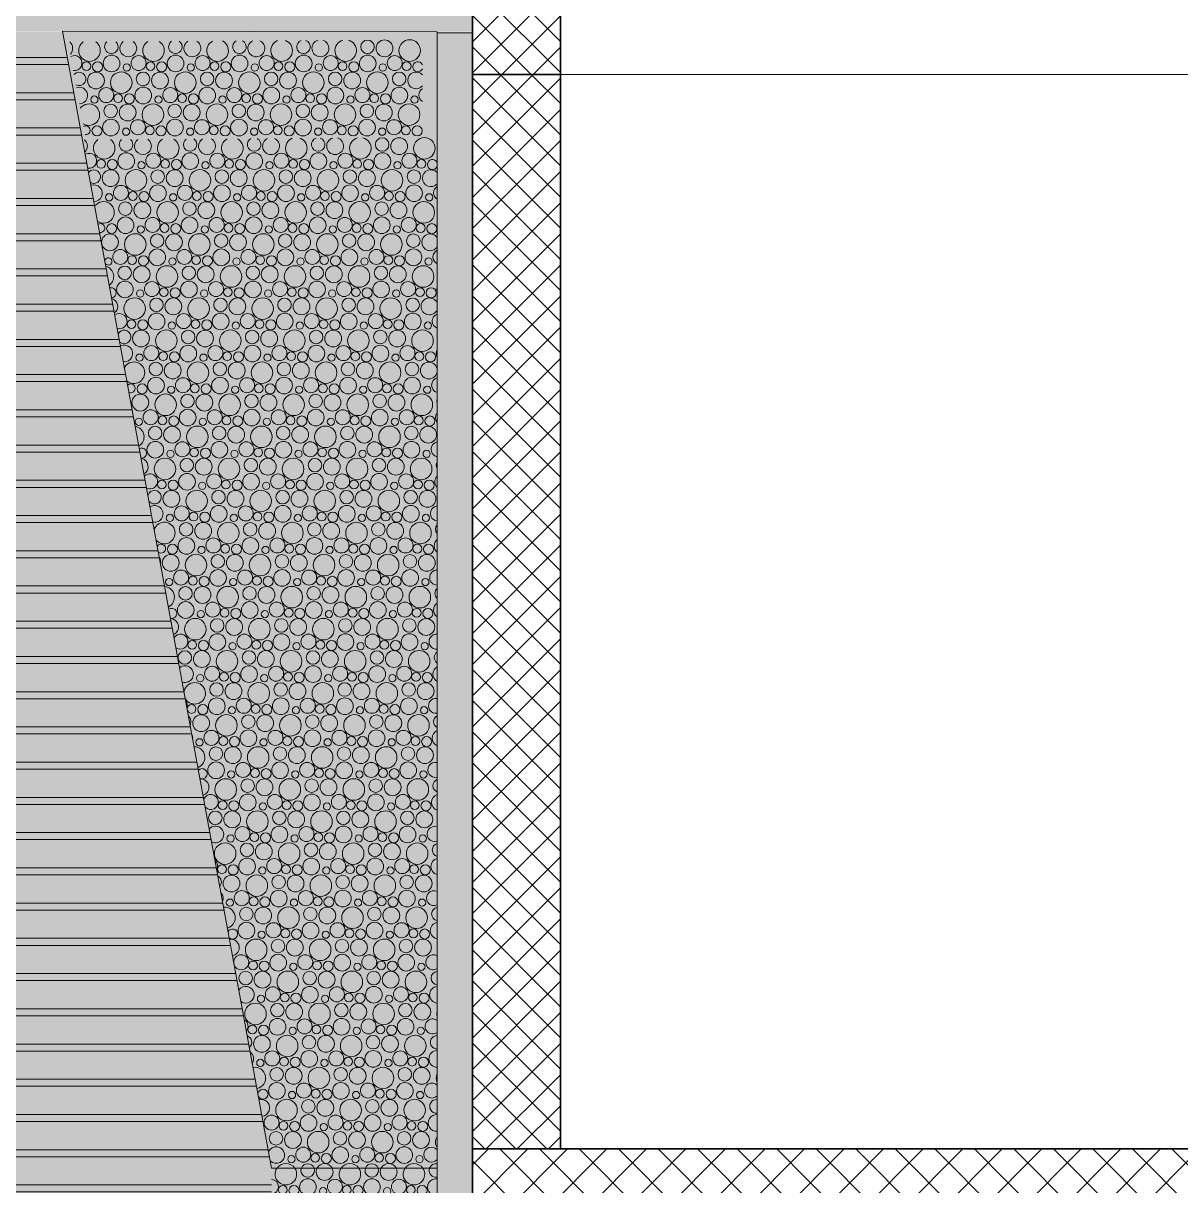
# Model space of a CAD drawing. Header units: millimetres. Extents: x -115530 to 122462, y -34508 to 119375.
# Drawn here: x 59787 to 63074, y 95551 to 98850 of the extents above; entities that cross this region are included whole.
import ezdxf

# ---------------------------------------------------------------- set-up
doc = ezdxf.new("R2010")
doc.units = ezdxf.units.MM
doc.header["$MEASUREMENT"] = 0
for name, color, linetype, lineweight in [('101', 253, 'Continuous', 15), ('dimenzija', 7, 'Continuous', 13), ('Fasada kontaktna', 40, 'Continuous', 20), ('New_Structural - Bearing_Pen_No__27', 7, 'Continuous', 25), ('New_Structural - Bearing_Pen_No__29', 7, 'Continuous', 25), ('zidoviii', 7, 'Continuous', 35)]:
    doc.layers.add(name, color=color, linetype=linetype, lineweight=lineweight)
for name, color, linetype, lineweight, true_color in [('102', 7, 'Continuous', 15, 0xe0e0e0), ('161', 7, 'Continuous', 15, 0x6a6a6a), ('19', 7, 'Continuous', 0, 0xe4e4e4), ('65', 7, 'Continuous', 20, 0x4e4e4e), ('HATCH 2', 7, 'Continuous', 9, 0x575757), ('New_Structural - Bearing_Pen_No__87', 7, 'Continuous', 13, 0x6a6a6a)]:
    doc.layers.add(name, color=color, linetype=linetype, lineweight=lineweight, true_color=true_color)
pattern_1 = [(45, (-110329.44, 76693.47), (-44.194174, 44.194174), []), (135, (-110329.44, 76693.47), (-44.194174, -44.194174), [])]

# ---------------------------------------------------------------- blocks, each defined once
blk = doc.blocks.new('*X1024')
at = {"layer": '101', "color": 253, "linetype": 'Continuous', "lineweight": 15}
for centre, radius in [((322.685, 108.058), 0.286), ((323.323, 108.093), 0.251), ((323.997, 108.271), 0.426), ((325.531, 108.249), 0.473), ((326.322, 108.058), 0.286), ((326.96, 108.093), 0.251), ((327.634, 108.271), 0.426), ((329.168, 108.249), 0.473), ((329.959, 108.058), 0.286), ((330.597, 108.093), 0.251), ((324.67, 108.017), 0.207), ((328.307, 108.017), 0.207)]:
    blk.add_circle(centre, radius, dxfattribs=at)
for centre, radius, start, end in [((321.904, 109.193), 0.384, 258.65584, 20.25187), ((323.145, 108.98), 0.612, 145.63492, 34.36508), ((324.581, 109.105), 0.477, 152.40961, 27.59039), ((325.541, 109.193), 0.384, 159.74813, 20.25187), ((326.783, 108.98), 0.612, 145.63492, 34.36508), ((328.218, 109.105), 0.477, 152.40961, 27.59039), ((329.179, 109.193), 0.384, 159.74813, 20.25187), ((330.42, 108.98), 0.612, 145.63492, 34.36508), ((321.894, 108.249), 0.473, 262.0718, 97.9282), ((331.271, 108.271), 0.426, 95.626, 264.374), ((322.781, 107.285), 0.477, 4.91957, 175.08043), ((323.741, 107.373), 0.384, 352.92054, 187.07946), ((324.983, 107.16), 0.612, 15.68485, 164.31515), ((326.418, 107.285), 0.477, 4.91957, 175.08043), ((327.379, 107.373), 0.384, 352.92054, 187.07946), ((328.62, 107.16), 0.612, 15.68485, 164.31515), ((330.055, 107.285), 0.477, 4.91957, 175.08043), ((331.016, 107.373), 0.384, 56.20792, 187.07946), ((321.345, 107.16), 0.612, 15.68485, 37.83175)]:
    blk.add_arc(centre, radius, start, end, dxfattribs=at)
blk = doc.blocks.new('A$Ca0ed330b')
at = {"linetype": 'Continuous', "lineweight": 0, "true_color": 0xb5b5b5}
blk.add_hatch(color=253, dxfattribs=at).paths.add_polyline_path([(11208.5, 3677.8), (11209.5, 3627.8), (15346.8, 3627.8), (15346.8, 3685.3)])
at = {"layer": '102', "linetype": 'Continuous', "lineweight": 15}
blk.add_hatch(color=256, dxfattribs=at).paths.add_polyline_path([(-2168.6, -1208.3), (15348.1, -1208.3), (15343.6, 3630.1), (12371, 3626), (11779.5, 401.7), (11779.5, -98.3), (11779.5, -606.5), (1109.2, -600), (1105.8, 231.8), (-2160.6, 231.8)])
at = {"layer": '161', "linetype": 'Continuous', "lineweight": 15}
h = blk.add_hatch(dxfattribs=at)
h.set_pattern_fill('DOUBLE_1_1_0001', color=256, scale=49.999997, style=0, pattern_type=2)
h.set_pattern_definition([(180, (4081.67, 352.77), (0, 100), []), (180, (4081.67, 332.77), (0, 100), [])])
h.paths.add_polyline_path([(-2166.2, -1208.3), (15348.1, -1208.3), (15341, 3628.8), (12375.7, 3628.5), (11779.5, 401.7), (11779.5, -98.3), (11779.5, -606.5), (1111.9, -606.5), (1106.6, 232.2), (-2166.2, 231.4)])
at = {"layer": '19', "linetype": 'Continuous', "lineweight": 0}
for points in [[(11779.5, 401.7), (12373.8, 3628.5), (11309.5, 3626.8), (11309.5, 401.7)], [(11779.5, 401.7), (11309.5, 401.7), (11309.5, 301.7), (11779.5, 301.7)]]:
    blk.add_hatch(color=256, dxfattribs=at).paths.add_polyline_path(points)
at = {"layer": '101', "color": 251, "linetype": 'Continuous', "lineweight": 15, "true_color": 0x5e5e5e, "flags": 128}
blk.add_lwpolyline([(11779.5, 401.7), (11309.5, 401.7), (11309.5, 3626.8), (12373.8, 3628.5)], close=True, dxfattribs=at)
at = {"layer": '101', "color": 253, "linetype": 'Continuous', "lineweight": 15}
for centre, radius in [((11387.4, 3573.8), 30.6), ((11459.2, 3580), 23.9), ((11507.2, 3584.4), 19.2), ((11396.2, 3529.5), 12.5), ((11429.9, 3538.3), 21.3), ((11463.6, 3525.6), 10.3), ((11506.7, 3537.2), 23.7), ((11546.2, 3527.7), 14.3), ((11578.1, 3529.5), 12.5), ((11611.8, 3538.3), 21.3), ((11645.5, 3525.6), 10.3), ((11688.5, 3537.2), 23.7), ((11728, 3527.7), 14.3), ((11759.9, 3529.5), 12.5), ((11793.6, 3538.3), 21.3), ((11827.3, 3525.6), 10.3), ((11870.4, 3537.2), 23.7), ((11909.9, 3527.7), 14.3), ((11941.8, 3529.5), 12.5), ((11975.5, 3538.3), 21.3), ((12009.2, 3525.6), 10.3), ((12052.2, 3537.2), 23.7), ((12091.7, 3527.7), 14.3), ((12123.6, 3529.5), 12.5), ((12157.3, 3538.3), 21.3), ((12191, 3525.6), 10.3), ((12234.1, 3537.2), 23.7), ((12273.6, 3527.7), 14.3), ((12305.5, 3529.5), 12.5), ((11417.2, 3493.4), 19.2), ((11479.2, 3482.8), 30.6), ((11551, 3489), 23.9), ((11599, 3493.4), 19.2), ((11661.1, 3482.8), 30.6), ((11732.9, 3489), 23.9), ((11780.9, 3493.4), 19.2), ((11842.9, 3482.8), 30.6), ((11914.7, 3489), 23.9), ((11962.7, 3493.4), 19.2), ((12024.8, 3482.8), 30.6), ((12096.6, 3489), 23.9), ((12144.6, 3493.4), 19.2), ((12206.6, 3482.8), 30.6), ((12278.4, 3489), 23.9), ((11416.7, 3446.2), 23.7), ((11521.8, 3447.3), 21.3), ((11598.5, 3446.2), 23.7), ((11703.6, 3447.3), 21.3), ((11780.4, 3446.2), 23.7), ((11885.5, 3447.3), 21.3), ((11962.2, 3446.2), 23.7), ((12067.3, 3447.3), 21.3), ((12144.1, 3446.2), 23.7), ((12249.2, 3447.3), 21.3), ((11373.6, 3434.6), 10.3), ((11456.2, 3436.7), 14.3), ((11488.1, 3438.5), 12.5), ((11555.5, 3434.6), 10.3), ((11638, 3436.7), 14.3), ((11669.9, 3438.5), 12.5), ((11737.3, 3434.6), 10.3), ((11819.9, 3436.7), 14.3), ((11851.8, 3438.5), 12.5), ((11919.2, 3434.6), 10.3), ((12001.7, 3436.7), 14.3), ((12033.6, 3438.5), 12.5), ((12101, 3434.6), 10.3), ((12183.6, 3436.7), 14.3), ((12215.5, 3438.5), 12.5), ((12282.9, 3434.6), 10.3), ((11389.2, 3391.8), 30.6), ((11461, 3398), 23.9), ((11509, 3402.4), 19.2), ((11571.1, 3391.8), 30.6), ((11642.9, 3398), 23.9), ((11690.9, 3402.4), 19.2), ((11752.9, 3391.8), 30.6), ((11824.7, 3398), 23.9), ((11872.7, 3402.4), 19.2), ((11934.8, 3391.8), 30.6), ((12006.6, 3398), 23.9), ((12054.6, 3402.4), 19.2), ((12116.6, 3391.8), 30.6), ((12188.4, 3398), 23.9), ((12236.4, 3402.4), 19.2), ((11431.8, 3356.3), 21.3), ((11508.5, 3355.2), 23.7), ((11613.6, 3356.3), 21.3), ((11690.4, 3355.2), 23.7), ((11795.5, 3356.3), 21.3), ((11872.2, 3355.2), 23.7), ((11977.3, 3356.3), 21.3), ((12054.1, 3355.2), 23.7), ((12159.2, 3356.3), 21.3), ((12235.9, 3355.2), 23.7), ((11366.2, 3345.7), 14.3), ((11398.1, 3347.5), 12.5), ((11465.5, 3343.6), 10.3), ((11548, 3345.7), 14.3), ((11579.9, 3347.5), 12.5), ((11647.3, 3343.6), 10.3), ((11729.9, 3345.7), 14.3), ((11761.8, 3347.5), 12.5), ((11829.2, 3343.6), 10.3), ((11911.7, 3345.7), 14.3), ((11943.6, 3347.5), 12.5), ((12011, 3343.6), 10.3), ((12093.6, 3345.7), 14.3), ((12125.5, 3347.5), 12.5), ((12192.9, 3343.6), 10.3), ((12275.4, 3345.7), 14.3), ((11345.7, 3296.4), 30.6), ((11417.4, 3302.6), 23.9), ((11465.5, 3307), 19.2), ((11388.2, 3260.9), 21.3), ((11465, 3259.9), 23.7), ((11570.1, 3260.9), 21.3), ((11646.8, 3259.9), 23.7), ((11751.9, 3260.9), 21.3), ((11828.7, 3259.9), 23.7), ((11933.8, 3260.9), 21.3), ((12010.5, 3259.9), 23.7), ((12115.6, 3260.9), 21.3), ((12192.4, 3259.9), 23.7), ((11354.5, 3252.1), 12.5), ((11375.5, 3216), 19.2), ((11437.5, 3205.4), 30.6), ((11421.9, 3248.2), 10.3), ((11509.3, 3211.6), 23.9), ((11504.5, 3250.3), 14.3), ((11536.4, 3252.1), 12.5), ((11557.3, 3216), 19.2), ((11619.4, 3205.4), 30.6), ((11603.8, 3248.2), 10.3), ((11691.2, 3211.6), 23.9), ((11686.3, 3250.3), 14.3), ((11718.2, 3252.1), 12.5), ((11739.2, 3216), 19.2), ((11801.2, 3205.4), 30.6), ((11785.6, 3248.2), 10.3), ((11873, 3211.6), 23.9), ((11868.2, 3250.3), 14.3), ((11900.1, 3252.1), 12.5), ((11921, 3216), 19.2), ((11983.1, 3205.4), 30.6), ((11967.5, 3248.2), 10.3), ((12054.9, 3211.6), 23.9), ((12050, 3250.3), 14.3), ((12081.9, 3252.1), 12.5), ((12102.9, 3216), 19.2), ((12164.9, 3205.4), 30.6), ((12149.3, 3248.2), 10.3), ((12236.7, 3211.6), 23.9), ((12231.9, 3250.3), 14.3), ((12263.8, 3252.1), 12.5), ((11375, 3168.9), 23.7), ((11414.5, 3159.3), 14.3), ((11446.4, 3161.1), 12.5), ((11480.1, 3169.9), 21.3), ((11556.8, 3168.9), 23.7), ((11596.3, 3159.3), 14.3), ((11628.2, 3161.1), 12.5), ((11661.9, 3169.9), 21.3), ((11738.7, 3168.9), 23.7), ((11778.2, 3159.3), 14.3), ((11810.1, 3161.1), 12.5), ((11843.8, 3169.9), 21.3), ((11920.5, 3168.9), 23.7), ((11960, 3159.3), 14.3), ((11991.9, 3161.1), 12.5), ((12025.6, 3169.9), 21.3), ((12102.4, 3168.9), 23.7), ((12141.9, 3159.3), 14.3), ((12173.8, 3161.1), 12.5), ((12207.5, 3169.9), 21.3), ((11347.5, 3114.4), 30.6), ((11331.9, 3157.2), 10.3), ((11419.3, 3120.6), 23.9), ((11467.3, 3125), 19.2), ((11529.4, 3114.4), 30.6), ((11513.8, 3157.2), 10.3), ((11601.2, 3120.6), 23.9), ((11649.2, 3125), 19.2), ((11711.2, 3114.4), 30.6), ((11695.6, 3157.2), 10.3), ((11783, 3120.6), 23.9), ((11831, 3125), 19.2), ((11893.1, 3114.4), 30.6), ((11877.5, 3157.2), 10.3), ((11964.9, 3120.6), 23.9), ((12012.9, 3125), 19.2), ((12074.9, 3114.4), 30.6), ((12059.3, 3157.2), 10.3), ((12146.7, 3120.6), 23.9), ((12194.7, 3125), 19.2), ((12241.2, 3157.2), 10.3), ((11324.5, 3068.3), 14.3), ((11356.4, 3070.1), 12.5), ((11390.1, 3078.9), 21.3), ((11423.8, 3066.2), 10.3), ((11466.8, 3077.9), 23.7), ((11506.3, 3068.3), 14.3), ((11538.2, 3070.1), 12.5), ((11571.9, 3078.9), 21.3), ((11605.6, 3066.2), 10.3), ((11648.7, 3077.9), 23.7), ((11688.2, 3068.3), 14.3), ((11720.1, 3070.1), 12.5), ((11753.8, 3078.9), 21.3), ((11787.5, 3066.2), 10.3), ((11830.5, 3077.9), 23.7), ((11870, 3068.3), 14.3), ((11901.9, 3070.1), 12.5), ((11935.6, 3078.9), 21.3), ((11969.3, 3066.2), 10.3), ((12012.4, 3077.9), 23.7), ((12051.9, 3068.3), 14.3), ((12083.8, 3070.1), 12.5), ((12117.5, 3078.9), 21.3), ((12151.2, 3066.2), 10.3), ((12194.2, 3077.9), 23.7), ((12233.7, 3068.3), 14.3), ((11377.3, 3034), 19.2), ((11439.4, 3023.4), 30.6), ((11511.2, 3029.6), 23.9), ((11559.2, 3034), 19.2), ((11621.2, 3023.4), 30.6), ((11693, 3029.6), 23.9), ((11741, 3034), 19.2), ((11803.1, 3023.4), 30.6), ((11874.9, 3029.6), 23.9), ((11922.9, 3034), 19.2), ((11984.9, 3023.4), 30.6), ((12056.7, 3029.6), 23.9), ((12104.7, 3034), 19.2), ((12166.8, 3023.4), 30.6), ((12238.6, 3029.6), 23.9), ((11376.8, 2986.9), 23.7), ((11481.9, 2987.9), 21.3), ((11558.7, 2986.9), 23.7), ((11663.8, 2987.9), 21.3), ((11740.5, 2986.9), 23.7), ((11845.6, 2987.9), 21.3), ((11922.4, 2986.9), 23.7), ((12027.5, 2987.9), 21.3), ((12104.2, 2986.9), 23.7), ((12209.3, 2987.9), 21.3), ((11333.8, 2975.2), 10.3), ((11416.3, 2977.3), 14.3), ((11448.2, 2979.1), 12.5), ((11515.6, 2975.2), 10.3), ((11598.2, 2977.3), 14.3), ((11630.1, 2979.1), 12.5), ((11697.5, 2975.2), 10.3), ((11780, 2977.3), 14.3), ((11811.9, 2979.1), 12.5), ((11879.3, 2975.2), 10.3), ((11961.9, 2977.3), 14.3), ((11993.8, 2979.1), 12.5), ((12061.2, 2975.2), 10.3), ((12143.7, 2977.3), 14.3), ((12175.7, 2979.1), 12.5), ((11349.4, 2932.4), 30.6), ((11421.2, 2938.6), 23.9), ((11469.2, 2943), 19.2), ((11531.2, 2932.4), 30.6), ((11603, 2938.6), 23.9), ((11651, 2943), 19.2), ((11713.1, 2932.4), 30.6), ((11784.9, 2938.6), 23.9), ((11832.9, 2943), 19.2), ((11894.9, 2932.4), 30.6), ((11966.7, 2938.6), 23.9), ((12014.7, 2943), 19.2), ((12076.8, 2932.4), 30.6), ((12148.6, 2938.6), 23.9), ((12196.6, 2943), 19.2), ((11391.9, 2896.9), 21.3), ((11468.7, 2895.9), 23.7), ((11573.8, 2896.9), 21.3), ((11650.5, 2895.9), 23.7), ((11755.6, 2896.9), 21.3), ((11832.4, 2895.9), 23.7), ((11937.5, 2896.9), 21.3), ((12014.2, 2895.9), 23.7), ((12119.3, 2896.9), 21.3), ((12196.1, 2895.9), 23.7), ((11326.3, 2886.3), 14.3), ((11358.2, 2888.1), 12.5), ((11379.2, 2852), 19.2), ((11441.2, 2841.4), 30.6), ((11425.6, 2884.2), 10.3), ((11513, 2847.6), 23.9), ((11508.2, 2886.3), 14.3), ((11540.1, 2888.1), 12.5), ((11561, 2852), 19.2), ((11623.1, 2841.4), 30.6), ((11607.5, 2884.2), 10.3), ((11694.9, 2847.6), 23.9), ((11690, 2886.3), 14.3), ((11721.9, 2888.1), 12.5), ((11742.9, 2852), 19.2), ((11804.9, 2841.4), 30.6), ((11789.3, 2884.2), 10.3), ((11876.7, 2847.6), 23.9), ((11871.9, 2886.3), 14.3), ((11903.8, 2888.1), 12.5), ((11924.7, 2852), 19.2), ((11986.8, 2841.4), 30.6), ((11971.2, 2884.2), 10.3), ((12058.6, 2847.6), 23.9), ((12053.7, 2886.3), 14.3), ((12085.7, 2888.1), 12.5), ((12106.6, 2852), 19.2), ((12168.6, 2841.4), 30.6), ((12153, 2884.2), 10.3), ((11378.7, 2804.9), 23.7), ((11418.2, 2795.3), 14.3), ((11450.1, 2797.1), 12.5), ((11483.8, 2805.9), 21.3), ((11560.5, 2804.9), 23.7), ((11600, 2795.3), 14.3), ((11631.9, 2797.1), 12.5), ((11665.6, 2805.9), 21.3), ((11742.4, 2804.9), 23.7), ((11781.9, 2795.3), 14.3), ((11813.8, 2797.1), 12.5), ((11847.5, 2805.9), 21.3), ((11924.2, 2804.9), 23.7), ((11963.7, 2795.3), 14.3), ((11995.7, 2797.1), 12.5), ((12029.3, 2805.9), 21.3), ((12106.1, 2804.9), 23.7), ((12145.6, 2795.3), 14.3), ((12177.5, 2797.1), 12.5), ((11351.2, 2750.4), 30.6), ((11335.6, 2793.2), 10.3), ((11423, 2756.6), 23.9), ((11471, 2761), 19.2), ((11533.1, 2750.4), 30.6), ((11517.5, 2793.2), 10.3), ((11604.9, 2756.6), 23.9), ((11652.9, 2761), 19.2), ((11714.9, 2750.4), 30.6), ((11699.3, 2793.2), 10.3), ((11786.7, 2756.6), 23.9), ((11834.7, 2761), 19.2), ((11896.8, 2750.4), 30.6), ((11881.2, 2793.2), 10.3), ((11968.6, 2756.6), 23.9), ((12016.6, 2761), 19.2), ((12078.6, 2750.4), 30.6), ((12063, 2793.2), 10.3), ((12150.4, 2756.6), 23.9), ((11328.2, 2704.3), 14.3), ((11360.1, 2706.1), 12.5), ((11393.8, 2715), 21.3), ((11427.5, 2702.2), 10.3), ((11470.5, 2713.9), 23.7), ((11510, 2704.3), 14.3), ((11541.9, 2706.1), 12.5), ((11575.6, 2715), 21.3), ((11609.3, 2702.2), 10.3), ((11652.4, 2713.9), 23.7), ((11691.9, 2704.3), 14.3), ((11723.8, 2706.1), 12.5), ((11757.5, 2715), 21.3), ((11791.2, 2702.2), 10.3), ((11834.2, 2713.9), 23.7), ((11873.7, 2704.3), 14.3), ((11905.7, 2706.1), 12.5), ((11939.3, 2715), 21.3), ((11973, 2702.2), 10.3), ((12016.1, 2713.9), 23.7), ((12055.6, 2704.3), 14.3), ((12087.5, 2706.1), 12.5), ((12121.2, 2715), 21.3), ((12154.9, 2702.2), 10.3), ((11333, 2665.6), 23.9), ((11381, 2670.1), 19.2), ((11443.1, 2659.4), 30.6), ((11514.9, 2665.6), 23.9), ((11562.9, 2670.1), 19.2), ((11624.9, 2659.4), 30.6), ((11696.7, 2665.6), 23.9), ((11744.7, 2670.1), 19.2), ((11806.8, 2659.4), 30.6), ((11878.6, 2665.6), 23.9), ((11926.6, 2670.1), 19.2), ((11988.6, 2659.4), 30.6), ((12060.4, 2665.6), 23.9), ((12108.4, 2670.1), 19.2), ((11380.5, 2622.9), 23.7), ((11485.6, 2624), 21.3), ((11562.4, 2622.9), 23.7), ((11667.5, 2624), 21.3), ((11744.2, 2622.9), 23.7), ((11849.3, 2624), 21.3), ((11926.1, 2622.9), 23.7), ((12031.2, 2624), 21.3), ((12107.9, 2622.9), 23.7), ((11337.5, 2611.2), 10.3), ((11420, 2613.3), 14.3), ((11451.9, 2615.1), 12.5), ((11519.3, 2611.2), 10.3), ((11601.9, 2613.3), 14.3), ((11633.8, 2615.1), 12.5), ((11701.2, 2611.2), 10.3), ((11783.7, 2613.3), 14.3), ((11815.7, 2615.1), 12.5), ((11883, 2611.2), 10.3), ((11965.6, 2613.3), 14.3), ((11997.5, 2615.1), 12.5), ((12064.9, 2611.2), 10.3), ((12147.4, 2613.3), 14.3), ((11353.1, 2568.4), 30.6), ((11424.9, 2574.6), 23.9), ((11472.9, 2579.1), 19.2), ((11534.9, 2568.4), 30.6), ((11606.7, 2574.6), 23.9), ((11654.7, 2579.1), 19.2), ((11716.8, 2568.4), 30.6), ((11788.6, 2574.6), 23.9), ((11836.6, 2579.1), 19.2), ((11898.6, 2568.4), 30.6), ((11970.4, 2574.6), 23.9), ((12018.4, 2579.1), 19.2), ((12080.5, 2568.4), 30.6), ((12152.3, 2574.6), 23.9), ((11395.6, 2533), 21.3), ((11472.4, 2531.9), 23.7), ((11577.5, 2533), 21.3), ((11654.2, 2531.9), 23.7), ((11759.3, 2533), 21.3), ((11836.1, 2531.9), 23.7), ((11941.2, 2533), 21.3), ((12017.9, 2531.9), 23.7), ((12123, 2533), 21.3), ((11330, 2522.3), 14.3), ((11361.9, 2524.1), 12.5), ((11444.9, 2477.4), 30.6), ((11429.3, 2520.2), 10.3), ((11511.9, 2522.3), 14.3), ((11543.8, 2524.1), 12.5), ((11626.8, 2477.4), 30.6), ((11611.2, 2520.2), 10.3), ((11693.7, 2522.3), 14.3), ((11725.7, 2524.1), 12.5), ((11808.6, 2477.4), 30.6), ((11793, 2520.2), 10.3), ((11875.6, 2522.3), 14.3), ((11907.5, 2524.1), 12.5), ((11990.5, 2477.4), 30.6), ((11974.9, 2520.2), 10.3), ((12057.4, 2522.3), 14.3), ((12089.4, 2524.1), 12.5), ((12156.7, 2520.2), 10.3), ((11334.9, 2483.6), 23.9), ((11382.9, 2488.1), 19.2), ((11516.7, 2483.6), 23.9), ((11564.7, 2488.1), 19.2), ((11698.6, 2483.6), 23.9), ((11746.6, 2488.1), 19.2), ((11880.4, 2483.6), 23.9), ((11928.4, 2488.1), 19.2), ((12062.3, 2483.6), 23.9), ((12110.3, 2488.1), 19.2), ((11382.4, 2440.9), 23.7), ((11421.9, 2431.3), 14.3), ((11453.8, 2433.1), 12.5), ((11487.5, 2442), 21.3), ((11564.2, 2440.9), 23.7), ((11603.7, 2431.3), 14.3), ((11635.7, 2433.1), 12.5), ((11669.3, 2442), 21.3), ((11746.1, 2440.9), 23.7), ((11785.6, 2431.3), 14.3), ((11817.5, 2433.1), 12.5), ((11851.2, 2442), 21.3), ((11927.9, 2440.9), 23.7), ((11967.4, 2431.3), 14.3), ((11999.4, 2433.1), 12.5), ((12033, 2442), 21.3), ((12109.8, 2440.9), 23.7), ((11354.9, 2386.4), 30.6), ((11339.3, 2429.2), 10.3), ((11426.7, 2392.6), 23.9), ((11474.7, 2397.1), 19.2), ((11536.8, 2386.4), 30.6), ((11521.2, 2429.2), 10.3), ((11608.6, 2392.6), 23.9), ((11656.6, 2397.1), 19.2), ((11718.6, 2386.4), 30.6), ((11703, 2429.2), 10.3), ((11790.4, 2392.6), 23.9), ((11838.4, 2397.1), 19.2), ((11900.5, 2386.4), 30.6), ((11884.9, 2429.2), 10.3), ((11972.3, 2392.6), 23.9), ((12020.3, 2397.1), 19.2), ((12082.4, 2386.4), 30.6), ((12066.7, 2429.2), 10.3), ((11331.9, 2340.3), 14.3), ((11363.8, 2342.1), 12.5), ((11397.5, 2351), 21.3), ((11431.2, 2338.2), 10.3), ((11474.2, 2349.9), 23.7), ((11513.7, 2340.3), 14.3), ((11545.7, 2342.1), 12.5), ((11579.3, 2351), 21.3), ((11613, 2338.2), 10.3), ((11656.1, 2349.9), 23.7), ((11695.6, 2340.3), 14.3), ((11727.5, 2342.1), 12.5), ((11761.2, 2351), 21.3), ((11794.9, 2338.2), 10.3), ((11837.9, 2349.9), 23.7), ((11877.4, 2340.3), 14.3), ((11909.4, 2342.1), 12.5), ((11943, 2351), 21.3), ((11976.7, 2338.2), 10.3), ((12019.8, 2349.9), 23.7), ((12059.3, 2340.3), 14.3), ((12091.2, 2342.1), 12.5), ((11336.7, 2301.6), 23.9), ((11384.7, 2306.1), 19.2), ((11446.8, 2295.4), 30.6), ((11518.6, 2301.6), 23.9), ((11566.6, 2306.1), 19.2), ((11628.6, 2295.4), 30.6), ((11700.4, 2301.6), 23.9), ((11748.4, 2306.1), 19.2), ((11810.5, 2295.4), 30.6), ((11882.3, 2301.6), 23.9), ((11930.3, 2306.1), 19.2), ((11992.4, 2295.4), 30.6), ((12064.1, 2301.6), 23.9), ((11384.2, 2258.9), 23.7), ((11489.3, 2260), 21.3), ((11566.1, 2258.9), 23.7), ((11671.2, 2260), 21.3), ((11747.9, 2258.9), 23.7), ((11853, 2260), 21.3), ((11929.8, 2258.9), 23.7), ((12034.9, 2260), 21.3), ((11341.2, 2247.2), 10.3), ((11423.7, 2249.3), 14.3), ((11455.7, 2251.1), 12.5), ((11523, 2247.2), 10.3), ((11605.6, 2249.3), 14.3), ((11637.5, 2251.1), 12.5), ((11704.9, 2247.2), 10.3), ((11787.4, 2249.3), 14.3), ((11819.4, 2251.1), 12.5), ((11886.7, 2247.2), 10.3), ((11969.3, 2249.3), 14.3), ((12001.2, 2251.1), 12.5), ((12068.6, 2247.2), 10.3), ((11356.8, 2204.4), 30.6), ((11428.6, 2210.7), 23.9), ((11476.6, 2215.1), 19.2), ((11538.6, 2204.4), 30.6), ((11610.4, 2210.7), 23.9), ((11658.4, 2215.1), 19.2), ((11720.5, 2204.4), 30.6), ((11792.3, 2210.7), 23.9), ((11840.3, 2215.1), 19.2), ((11902.4, 2204.4), 30.6), ((11974.1, 2210.7), 23.9), ((12022.2, 2215.1), 19.2), ((11399.3, 2169), 21.3), ((11476.1, 2167.9), 23.7), ((11581.2, 2169), 21.3), ((11657.9, 2167.9), 23.7), ((11763, 2169), 21.3), ((11839.8, 2167.9), 23.7), ((11944.9, 2169), 21.3), ((12021.6, 2167.9), 23.7), ((11333.7, 2158.3), 14.3), ((11365.7, 2160.1), 12.5), ((11433, 2156.3), 10.3), ((11515.6, 2158.3), 14.3), ((11547.5, 2160.1), 12.5), ((11614.9, 2156.3), 10.3), ((11697.4, 2158.3), 14.3), ((11729.4, 2160.1), 12.5), ((11796.7, 2156.3), 10.3), ((11879.3, 2158.3), 14.3), ((11911.2, 2160.1), 12.5), ((11978.6, 2156.3), 10.3), ((12061.2, 2158.3), 14.3), ((11338.6, 2119.7), 23.9), ((11386.6, 2124.1), 19.2), ((11448.6, 2113.4), 30.6), ((11520.4, 2119.7), 23.9), ((11568.4, 2124.1), 19.2), ((11630.5, 2113.4), 30.6), ((11702.3, 2119.7), 23.9), ((11750.3, 2124.1), 19.2), ((11812.4, 2113.4), 30.6), ((11884.1, 2119.7), 23.9), ((11932.2, 2124.1), 19.2), ((11994.2, 2113.4), 30.6), ((12066, 2119.7), 23.9), ((11386.1, 2076.9), 23.7), ((11425.6, 2067.3), 14.3), ((11457.5, 2069.1), 12.5), ((11491.2, 2078), 21.3), ((11567.9, 2076.9), 23.7), ((11607.4, 2067.3), 14.3), ((11639.4, 2069.1), 12.5), ((11673, 2078), 21.3), ((11749.8, 2076.9), 23.7), ((11789.3, 2067.3), 14.3), ((11821.2, 2069.1), 12.5), ((11854.9, 2078), 21.3), ((11931.6, 2076.9), 23.7), ((11971.2, 2067.3), 14.3), ((12003.1, 2069.1), 12.5), ((12036.8, 2078), 21.3), ((11358.6, 2022.4), 30.6), ((11343, 2065.3), 10.3), ((11430.4, 2028.7), 23.9), ((11478.4, 2033.1), 19.2), ((11540.5, 2022.4), 30.6), ((11524.9, 2065.3), 10.3), ((11612.3, 2028.7), 23.9), ((11660.3, 2033.1), 19.2), ((11722.4, 2022.4), 30.6), ((11706.7, 2065.3), 10.3), ((11794.1, 2028.7), 23.9), ((11842.2, 2033.1), 19.2), ((11904.2, 2022.4), 30.6), ((11888.6, 2065.3), 10.3), ((11976, 2028.7), 23.9), ((12024, 2033.1), 19.2), ((12070.4, 2065.3), 10.3), ((11335.6, 1976.3), 14.3), ((11367.5, 1978.1), 12.5), ((11401.2, 1987), 21.3), ((11434.9, 1974.3), 10.3), ((11477.9, 1985.9), 23.7), ((11517.4, 1976.3), 14.3), ((11549.4, 1978.1), 12.5), ((11583, 1987), 21.3), ((11616.7, 1974.3), 10.3), ((11659.8, 1985.9), 23.7), ((11699.3, 1976.3), 14.3), ((11731.2, 1978.1), 12.5), ((11764.9, 1987), 21.3), ((11798.6, 1974.3), 10.3), ((11841.6, 1985.9), 23.7), ((11881.2, 1976.3), 14.3), ((11913.1, 1978.1), 12.5), ((11946.8, 1987), 21.3), ((11980.4, 1974.3), 10.3), ((12023.5, 1985.9), 23.7), ((11340.4, 1937.7), 23.9), ((11388.4, 1942.1), 19.2), ((11450.5, 1931.4), 30.6), ((11522.3, 1937.7), 23.9), ((11570.3, 1942.1), 19.2), ((11632.4, 1931.4), 30.6), ((11704.1, 1937.7), 23.9), ((11752.2, 1942.1), 19.2), ((11814.2, 1931.4), 30.6), ((11886, 1937.7), 23.9), ((11934, 1942.1), 19.2), ((11996.1, 1931.4), 30.6), ((11387.9, 1894.9), 23.7), ((11493, 1896), 21.3), ((11569.8, 1894.9), 23.7), ((11674.9, 1896), 21.3), ((11751.6, 1894.9), 23.7), ((11856.8, 1896), 21.3), ((11933.5, 1894.9), 23.7), ((11344.9, 1883.3), 10.3), ((11427.4, 1885.3), 14.3), ((11459.4, 1887.1), 12.5), ((11526.7, 1883.3), 10.3), ((11609.3, 1885.3), 14.3), ((11641.2, 1887.1), 12.5), ((11708.6, 1883.3), 10.3), ((11791.2, 1885.3), 14.3), ((11823.1, 1887.1), 12.5), ((11890.4, 1883.3), 10.3), ((11973, 1885.3), 14.3), ((12004.9, 1887.1), 12.5), ((11360.5, 1840.4), 30.6), ((11432.3, 1846.7), 23.9), ((11480.3, 1851.1), 19.2), ((11542.4, 1840.4), 30.6), ((11614.1, 1846.7), 23.9), ((11662.2, 1851.1), 19.2), ((11724.2, 1840.4), 30.6), ((11796, 1846.7), 23.9), ((11844, 1851.1), 19.2), ((11906.1, 1840.4), 30.6), ((11977.8, 1846.7), 23.9), ((12025.9, 1851.1), 19.2), ((11403, 1805), 21.3), ((11479.8, 1803.9), 23.7), ((11584.9, 1805), 21.3), ((11661.6, 1803.9), 23.7), ((11766.8, 1805), 21.3), ((11843.5, 1803.9), 23.7), ((11948.6, 1805), 21.3), ((11337.4, 1794.3), 14.3), ((11369.4, 1796.1), 12.5), ((11436.7, 1792.3), 10.3), ((11519.3, 1794.3), 14.3), ((11551.2, 1796.1), 12.5), ((11618.6, 1792.3), 10.3), ((11701.2, 1794.3), 14.3), ((11733.1, 1796.1), 12.5), ((11800.4, 1792.3), 10.3), ((11883, 1794.3), 14.3), ((11914.9, 1796.1), 12.5), ((11982.3, 1792.3), 10.3), ((11342.3, 1755.7), 23.9), ((11390.3, 1760.1), 19.2), ((11452.4, 1749.4), 30.6), ((11524.1, 1755.7), 23.9), ((11572.2, 1760.1), 19.2), ((11634.2, 1749.4), 30.6), ((11706, 1755.7), 23.9), ((11754, 1760.1), 19.2), ((11816.1, 1749.4), 30.6), ((11887.8, 1755.7), 23.9), ((11935.9, 1760.1), 19.2), ((11389.8, 1712.9), 23.7), ((11429.3, 1703.3), 14.3), ((11461.2, 1705.1), 12.5), ((11494.9, 1714), 21.3), ((11571.6, 1712.9), 23.7), ((11611.2, 1703.3), 14.3), ((11643.1, 1705.1), 12.5), ((11676.8, 1714), 21.3), ((11753.5, 1712.9), 23.7), ((11793, 1703.3), 14.3), ((11824.9, 1705.1), 12.5), ((11858.6, 1714), 21.3), ((11935.3, 1712.9), 23.7), ((11974.9, 1703.3), 14.3), ((12006.8, 1705.1), 12.5), ((11362.4, 1658.4), 30.6), ((11346.7, 1701.3), 10.3), ((11434.1, 1664.7), 23.9), ((11482.2, 1669.1), 19.2), ((11544.2, 1658.4), 30.6), ((11528.6, 1701.3), 10.3), ((11616, 1664.7), 23.9), ((11664, 1669.1), 19.2), ((11726.1, 1658.4), 30.6), ((11710.4, 1701.3), 10.3), ((11797.8, 1664.7), 23.9), ((11845.9, 1669.1), 19.2), ((11907.9, 1658.4), 30.6), ((11892.3, 1701.3), 10.3), ((11979.7, 1664.7), 23.9), ((11339.3, 1612.3), 14.3), ((11371.2, 1614.1), 12.5), ((11404.9, 1623), 21.3), ((11438.6, 1610.3), 10.3), ((11481.6, 1621.9), 23.7), ((11521.2, 1612.3), 14.3), ((11553.1, 1614.1), 12.5), ((11586.8, 1623), 21.3), ((11620.4, 1610.3), 10.3), ((11663.5, 1621.9), 23.7), ((11703, 1612.3), 14.3), ((11734.9, 1614.1), 12.5), ((11768.6, 1623), 21.3), ((11802.3, 1610.3), 10.3), ((11845.3, 1621.9), 23.7), ((11884.9, 1612.3), 14.3), ((11916.8, 1614.1), 12.5), ((11950.5, 1623), 21.3), ((11984.2, 1610.3), 10.3), ((11344.1, 1573.7), 23.9), ((11392.2, 1578.1), 19.2), ((11454.2, 1567.4), 30.6), ((11526, 1573.7), 23.9), ((11574, 1578.1), 19.2), ((11636.1, 1567.4), 30.6), ((11707.8, 1573.7), 23.9), ((11755.9, 1578.1), 19.2), ((11817.9, 1567.4), 30.6), ((11889.7, 1573.7), 23.9), ((11937.7, 1578.1), 19.2), ((11391.6, 1530.9), 23.7), ((11496.8, 1532), 21.3), ((11573.5, 1530.9), 23.7), ((11678.6, 1532), 21.3), ((11755.3, 1530.9), 23.7), ((11860.5, 1532), 21.3), ((11937.2, 1530.9), 23.7), ((11348.6, 1519.3), 10.3), ((11431.2, 1521.3), 14.3), ((11463.1, 1523.1), 12.5), ((11530.4, 1519.3), 10.3), ((11613, 1521.3), 14.3), ((11644.9, 1523.1), 12.5), ((11712.3, 1519.3), 10.3), ((11794.9, 1521.3), 14.3), ((11826.8, 1523.1), 12.5), ((11894.2, 1519.3), 10.3), ((11364.2, 1476.4), 30.6), ((11436, 1482.7), 23.9), ((11484, 1487.1), 19.2), ((11546.1, 1476.4), 30.6), ((11617.8, 1482.7), 23.9), ((11665.9, 1487.1), 19.2), ((11727.9, 1476.4), 30.6), ((11799.7, 1482.7), 23.9), ((11847.7, 1487.1), 19.2), ((11909.8, 1476.4), 30.6), ((11406.8, 1441), 21.3), ((11483.5, 1439.9), 23.7), ((11588.6, 1441), 21.3), ((11665.3, 1439.9), 23.7), ((11770.5, 1441), 21.3), ((11847.2, 1439.9), 23.7), ((11341.2, 1430.3), 14.3), ((11373.1, 1432.1), 12.5), ((11440.4, 1428.3), 10.3), ((11523, 1430.3), 14.3), ((11554.9, 1432.1), 12.5), ((11622.3, 1428.3), 10.3), ((11704.9, 1430.3), 14.3), ((11736.8, 1432.1), 12.5), ((11804.2, 1428.3), 10.3), ((11886.7, 1430.3), 14.3), ((11918.6, 1432.1), 12.5), ((11346, 1391.7), 23.9), ((11394, 1396.1), 19.2), ((11456.1, 1385.4), 30.6), ((11527.8, 1391.7), 23.9), ((11575.9, 1396.1), 19.2), ((11637.9, 1385.4), 30.6), ((11709.7, 1391.7), 23.9), ((11757.7, 1396.1), 19.2), ((11819.8, 1385.4), 30.6), ((11891.5, 1391.7), 23.9), ((11939.6, 1396.1), 19.2), ((11393.5, 1348.9), 23.7), ((11433, 1339.3), 14.3), ((11464.9, 1341.1), 12.5), ((11498.6, 1350), 21.3), ((11575.3, 1348.9), 23.7), ((11614.9, 1339.3), 14.3), ((11646.8, 1341.1), 12.5), ((11680.5, 1350), 21.3), ((11757.2, 1348.9), 23.7), ((11796.7, 1339.3), 14.3), ((11828.6, 1341.1), 12.5), ((11862.3, 1350), 21.3), ((11366.1, 1294.4), 30.6), ((11350.4, 1337.3), 10.3), ((11437.8, 1300.7), 23.9), ((11485.9, 1305.1), 19.2), ((11547.9, 1294.4), 30.6), ((11532.3, 1337.3), 10.3), ((11619.7, 1300.7), 23.9), ((11667.7, 1305.1), 19.2), ((11729.8, 1294.4), 30.6), ((11714.2, 1337.3), 10.3), ((11801.5, 1300.7), 23.9), ((11849.6, 1305.1), 19.2), ((11911.6, 1294.4), 30.6), ((11896, 1337.3), 10.3), ((11343, 1248.3), 14.3), ((11374.9, 1250.1), 12.5), ((11408.6, 1259), 21.3), ((11442.3, 1246.3), 10.3), ((11485.3, 1257.9), 23.7), ((11524.9, 1248.3), 14.3), ((11556.8, 1250.1), 12.5), ((11590.5, 1259), 21.3), ((11624.2, 1246.3), 10.3), ((11667.2, 1257.9), 23.7), ((11706.7, 1248.3), 14.3), ((11738.6, 1250.1), 12.5), ((11772.3, 1259), 21.3), ((11806, 1246.3), 10.3), ((11849.1, 1257.9), 23.7), ((11888.6, 1248.3), 14.3), ((11920.5, 1250.1), 12.5), ((11347.8, 1209.7), 23.9), ((11395.9, 1214.1), 19.2), ((11457.9, 1203.4), 30.6), ((11529.7, 1209.7), 23.9), ((11577.7, 1214.1), 19.2), ((11639.8, 1203.4), 30.6), ((11711.5, 1209.7), 23.9), ((11759.6, 1214.1), 19.2), ((11821.6, 1203.4), 30.6), ((11893.4, 1209.7), 23.9), ((11395.3, 1166.9), 23.7), ((11500.5, 1168), 21.3), ((11577.2, 1166.9), 23.7), ((11682.3, 1168), 21.3), ((11759.1, 1166.9), 23.7), ((11864.2, 1168), 21.3), ((11352.3, 1155.3), 10.3), ((11434.9, 1157.3), 14.3), ((11466.8, 1159.1), 12.5), ((11534.2, 1155.3), 10.3), ((11616.7, 1157.3), 14.3), ((11648.6, 1159.1), 12.5), ((11716, 1155.3), 10.3), ((11798.6, 1157.3), 14.3), ((11830.5, 1159.1), 12.5), ((11897.9, 1155.3), 10.3), ((11367.9, 1112.4), 30.6), ((11439.7, 1118.7), 23.9), ((11487.7, 1123.1), 19.2), ((11549.8, 1112.4), 30.6), ((11621.5, 1118.7), 23.9), ((11669.6, 1123.1), 19.2), ((11731.6, 1112.4), 30.6), ((11803.4, 1118.7), 23.9), ((11851.4, 1123.1), 19.2), ((11410.5, 1077), 21.3), ((11487.2, 1075.9), 23.7), ((11592.3, 1077), 21.3), ((11669.1, 1075.9), 23.7), ((11774.2, 1077), 21.3), ((11850.9, 1075.9), 23.7), ((11344.9, 1066.3), 14.3), ((11376.8, 1068.1), 12.5), ((11444.2, 1064.3), 10.3), ((11526.7, 1066.3), 14.3), ((11558.6, 1068.1), 12.5), ((11626, 1064.3), 10.3), ((11708.6, 1066.3), 14.3), ((11740.5, 1068.1), 12.5), ((11807.9, 1064.3), 10.3), ((11349.7, 1027.7), 23.9), ((11397.7, 1032.1), 19.2), ((11459.8, 1021.4), 30.6), ((11531.5, 1027.7), 23.9), ((11579.6, 1032.1), 19.2), ((11641.6, 1021.4), 30.6), ((11713.4, 1027.7), 23.9), ((11761.4, 1032.1), 19.2), ((11823.5, 1021.4), 30.6), ((11397.2, 984.9), 23.7), ((11502.3, 986), 21.3), ((11579.1, 984.9), 23.7), ((11684.2, 986), 21.3), ((11760.9, 984.9), 23.7), ((11866, 986), 21.3), ((11369.8, 930.4), 30.6), ((11354.2, 973.3), 10.3), ((11441.5, 936.7), 23.9), ((11436.7, 975.3), 14.3), ((11468.6, 977.1), 12.5), ((11489.6, 941.1), 19.2), ((11551.6, 930.4), 30.6), ((11536, 973.3), 10.3), ((11623.4, 936.7), 23.9), ((11618.6, 975.3), 14.3), ((11650.5, 977.1), 12.5), ((11671.4, 941.1), 19.2), ((11733.5, 930.4), 30.6), ((11717.9, 973.3), 10.3), ((11805.3, 936.7), 23.9), ((11800.4, 975.3), 14.3), ((11832.3, 977.1), 12.5), ((11853.3, 941.1), 19.2), ((11346.7, 884.4), 14.3), ((11378.6, 886.1), 12.5), ((11412.3, 895), 21.3), ((11446, 882.3), 10.3), ((11489.1, 893.9), 23.7), ((11528.6, 884.4), 14.3), ((11560.5, 886.1), 12.5), ((11594.2, 895), 21.3), ((11627.9, 882.3), 10.3), ((11670.9, 893.9), 23.7), ((11710.4, 884.4), 14.3), ((11742.3, 886.1), 12.5), ((11776, 895), 21.3), ((11809.7, 882.3), 10.3), ((11351.5, 845.7), 23.9), ((11399.6, 850.1), 19.2), ((11461.6, 839.5), 30.6), ((11533.4, 845.7), 23.9), ((11581.4, 850.1), 19.2), ((11643.5, 839.5), 30.6), ((11715.3, 845.7), 23.9), ((11763.3, 850.1), 19.2), ((11825.3, 839.5), 30.6), ((11399.1, 802.9), 23.7), ((11504.2, 804), 21.3), ((11580.9, 802.9), 23.7), ((11686, 804), 21.3), ((11762.8, 802.9), 23.7), ((11356, 791.3), 10.3), ((11438.6, 793.4), 14.3), ((11470.5, 795.1), 12.5), ((11537.9, 791.3), 10.3), ((11620.4, 793.4), 14.3), ((11652.3, 795.1), 12.5), ((11719.7, 791.3), 10.3), ((11802.3, 793.4), 14.3), ((11834.2, 795.1), 12.5), ((11371.6, 748.5), 30.6), ((11443.4, 754.7), 23.9), ((11491.4, 759.1), 19.2), ((11553.5, 748.5), 30.6), ((11625.3, 754.7), 23.9), ((11673.3, 759.1), 19.2), ((11735.3, 748.5), 30.6), ((11807.1, 754.7), 23.9), ((11414.2, 713), 21.3), ((11490.9, 711.9), 23.7), ((11596, 713), 21.3), ((11672.8, 711.9), 23.7), ((11777.9, 713), 21.3), ((11348.6, 702.4), 14.3), ((11380.5, 704.1), 12.5), ((11447.9, 700.3), 10.3), ((11530.4, 702.4), 14.3), ((11562.3, 704.1), 12.5), ((11629.7, 700.3), 10.3), ((11712.3, 702.4), 14.3), ((11744.2, 704.1), 12.5), ((11811.6, 700.3), 10.3), ((11353.4, 663.7), 23.9), ((11401.4, 668.1), 19.2), ((11463.5, 657.5), 30.6), ((11535.3, 663.7), 23.9), ((11583.3, 668.1), 19.2), ((11645.3, 657.5), 30.6), ((11717.1, 663.7), 23.9), ((11765.1, 668.1), 19.2), ((11400.9, 620.9), 23.7), ((11506, 622), 21.3), ((11582.8, 620.9), 23.7), ((11687.9, 622), 21.3), ((11764.6, 620.9), 23.7), ((11373.5, 566.5), 30.6), ((11357.9, 609.3), 10.3), ((11445.3, 572.7), 23.9), ((11440.4, 611.4), 14.3), ((11472.3, 613.1), 12.5), ((11493.3, 577.1), 19.2), ((11555.3, 566.5), 30.6), ((11539.7, 609.3), 10.3), ((11627.1, 572.7), 23.9), ((11622.3, 611.4), 14.3), ((11654.2, 613.1), 12.5), ((11675.1, 577.1), 19.2), ((11737.2, 566.5), 30.6), ((11721.6, 609.3), 10.3), ((11804.1, 611.4), 14.3), ((11350.4, 520.4), 14.3), ((11382.3, 522.1), 12.5), ((11416, 531), 21.3), ((11449.7, 518.3), 10.3), ((11492.8, 529.9), 23.7), ((11532.3, 520.4), 14.3), ((11564.2, 522.1), 12.5), ((11597.9, 531), 21.3), ((11631.6, 518.3), 10.3), ((11674.6, 529.9), 23.7), ((11714.1, 520.4), 14.3), ((11746, 522.1), 12.5), ((11779.7, 531), 21.3), ((11355.3, 481.7), 23.9), ((11403.3, 486.1), 19.2), ((11465.3, 475.5), 30.6), ((11537.1, 481.7), 23.9), ((11585.1, 486.1), 19.2), ((11647.2, 475.5), 30.6), ((11719, 481.7), 23.9), ((11767, 486.1), 19.2), ((11402.8, 438.9), 23.7), ((11584.6, 438.9), 23.7), ((11359.7, 427.3), 10.3), ((11442.3, 429.4), 14.3), ((11474.2, 431.1), 12.5), ((11507.9, 440), 21.3), ((11541.6, 427.3), 10.3), ((11624.1, 429.4), 14.3), ((11656, 431.1), 12.5), ((11689.7, 440), 21.3), ((11723.4, 427.3), 10.3)]:
    blk.add_circle(centre, radius, dxfattribs=at)
for centre, radius, start, end in [((11569.2, 3573.8), 30.6, 104.0014, 75.2224), ((11641, 3580), 23.9, 105.591, 73.6327), ((11689, 3584.4), 19.2, 108.0137, 71.21), ((11751.1, 3573.8), 30.6, 111.4282, 67.7956), ((11822.9, 3580), 23.9, 114.1455, 65.0783), ((11870.9, 3584.4), 19.2, 117.4057, 61.8181), ((11932.9, 3573.8), 30.6, 116.9725, 62.2513), ((12004.7, 3580), 23.9, 120.5109, 58.7129), ((12052.7, 3584.4), 19.2, 124.4873, 54.7365), ((12114.8, 3573.8), 30.6, 121.6297, 57.594), ((12186.6, 3580), 23.9, 125.8633, 53.3605), ((12234.6, 3584.4), 19.2, 130.4847, 48.739), ((12296.6, 3573.8), 30.6, 125.7464, 53.4773), ((12368.4, 3580), 23.9, 130.6052, 223.6292), ((11364.3, 3527.7), 14.3, 203.4171, 156.5829), ((12339.2, 3538.3), 21.3, 59.782, 279.3965), ((11369.2, 3489), 23.9, 221.1975, 138.8025), ((12326.4, 3493.4), 19.2, 42.2278, 296.9508), ((11339.9, 3447.3), 21.3, 302.0266, 57.9734), ((12325.9, 3446.2), 23.7, 70.803, 268.3755), ((12298.5, 3391.8), 30.6, 36.8855, 302.293), ((12307.4, 3347.5), 12.5, 60.8437, 278.3348), ((11527.5, 3296.4), 30.6, 104.0014, 75.2224), ((11599.3, 3302.6), 23.9, 105.591, 73.6327), ((11647.3, 3307), 19.2, 108.0137, 71.21), ((11709.4, 3296.4), 30.6, 111.4282, 67.7956), ((11781.2, 3302.6), 23.9, 114.1455, 65.0783), ((11829.2, 3307), 19.2, 117.4057, 61.8181), ((11891.2, 3296.4), 30.6, 116.9725, 62.2513), ((11963, 3302.6), 23.9, 120.5109, 58.7129), ((12011, 3307), 19.2, 124.4873, 54.7365), ((12073.1, 3296.4), 30.6, 121.6297, 57.594), ((12144.9, 3302.6), 23.9, 125.8633, 53.3605), ((12192.9, 3307), 19.2, 130.4847, 48.739), ((12254.9, 3296.4), 30.6, 125.7464, 53.4773), ((12326.7, 3302.6), 23.9, 130.6052, 223.6292), ((12297.5, 3260.9), 21.3, 59.782, 279.3965), ((11322.6, 3250.3), 14.3, 203.4171, 156.5829), ((11327.4, 3211.6), 23.9, 221.1975, 138.8025), ((12284.7, 3216), 19.2, 42.2278, 296.9508), ((11298.2, 3169.9), 21.3, 302.0266, 57.9734), ((12284.2, 3168.9), 23.7, 70.803, 268.3755), ((12256.8, 3114.4), 30.6, 36.8855, 302.293), ((12265.7, 3070.1), 12.5, 60.8437, 278.3348), ((11329.3, 3029.6), 23.9, 213.8847, 146.1153), ((11300.1, 2987.9), 21.3, 296.307, 63.693), ((12243, 2975.2), 10.3, 17.3938, 321.7847), ((12258.6, 2932.4), 30.6, 106.7115, 232.467), ((11286.8, 2895.9), 23.7, 343.5874, 16.4126), ((11331.2, 2847.6), 23.9, 204.7861, 155.2139), ((12235.6, 2886.3), 14.3, 78.0413, 261.1372), ((12240.4, 2847.6), 23.9, 108.0126, 231.1659), ((11301.9, 2805.9), 21.3, 290.8577, 69.1423), ((12211.2, 2805.9), 21.3, 51.9715, 287.207), ((12198.4, 2761), 19.2, 31.4131, 307.7655), ((11288.7, 2713.9), 23.7, 331.7489, 28.2511), ((12197.9, 2713.9), 23.7, 64.227, 274.9515), ((12170.5, 2659.4), 30.6, 29.6911, 309.4874), ((11303.8, 2624), 21.3, 285.5998, 74.4002), ((12179.4, 2615.1), 12.5, 47.3801, 291.7984), ((11291, 2579.1), 19.2, 344.4242, 15.5758), ((11290.5, 2531.9), 23.7, 323.3706, 36.6294), ((12172.4, 2477.4), 30.6, 101.2554, 237.9231), ((11305.6, 2442), 21.3, 280.4737, 79.5263), ((12149.3, 2431.3), 14.3, 67.3122, 271.8664), ((12154.1, 2392.6), 23.9, 100.9811, 238.1975), ((11292.9, 2397.1), 19.2, 330.0672, 29.9328), ((11292.4, 2349.9), 23.7, 316.3974, 43.6026), ((12124.9, 2351), 21.3, 43.5539, 295.6246), ((12112.2, 2306.1), 19.2, 17.5149, 321.6636), ((11307.5, 2260), 21.3, 275.4312, 84.5688), ((12111.6, 2258.9), 23.7, 57.4355, 281.743), ((11294.7, 2215.1), 19.2, 320.3491, 39.6509), ((12084.2, 2204.4), 30.6, 21.2037, 317.9748), ((11294.2, 2167.9), 23.7, 310.2235, 49.7765), ((12093.1, 2160.1), 12.5, 31.4596, 307.7189), ((12114, 2124.1), 19.2, 147.4684, 191.7102), ((11309.3, 2078), 21.3, 270.4308, 89.5692), ((11296.6, 2033.1), 19.2, 312.3208, 47.6792), ((12086.1, 2022.4), 30.6, 95.999, 243.1795), ((11296.1, 1985.9), 23.7, 304.5691, 55.4309), ((12063, 1976.3), 14.3, 56.1195, 283.0591), ((12067.8, 1937.7), 23.9, 94.2743, 244.9042), ((11311.2, 1896), 21.3, 265.4336, 94.5664), ((12038.6, 1896), 21.3, 34.11, 305.0686), ((11298.4, 1851.1), 19.2, 305.2129, 54.7871), ((11297.9, 1803.9), 23.7, 299.2769, 60.7231), ((12025.3, 1803.9), 23.7, 50.297, 288.8815), ((11997.9, 1749.4), 30.6, 9.8232, 329.3553), ((11313, 1714), 21.3, 260.4013, 99.5987), ((12040.5, 1714), 21.3, 146.2923, 192.8862), ((11300.3, 1669.1), 19.2, 298.6823, 61.3177), ((12027.7, 1669.1), 19.2, 131.5914, 207.5871), ((11299.8, 1621.9), 23.7, 294.2463, 65.7537), ((12027.2, 1621.9), 23.7, 157.5863, 181.5922), ((11999.8, 1567.4), 30.6, 90.8813, 248.2972), ((11314.9, 1532), 21.3, 255.2928, 104.7072), ((11976.7, 1521.3), 14.3, 43.8646, 295.314), ((11302.2, 1487.1), 19.2, 292.5374, 67.4626), ((11981.5, 1482.7), 23.9, 87.7683, 251.4102), ((11301.6, 1439.9), 23.7, 289.4078, 70.5922), ((11952.3, 1441), 21.3, 22.6901, 316.4884), ((11316.8, 1350), 21.3, 250.0615, 109.9385), ((11939.1, 1348.9), 23.7, 42.6164, 296.5621), ((11304, 1305.1), 19.2, 286.6558, 73.3442), ((11303.5, 1257.9), 23.7, 284.7096, 75.2904), ((11954.2, 1259), 21.3, 132.127, 207.0515), ((11941.4, 1214.1), 19.2, 120.1065, 219.072), ((11318.6, 1168), 21.3, 244.6502, 115.3498), ((11940.9, 1166.9), 23.7, 139.5823, 199.5962), ((11305.9, 1123.1), 19.2, 280.9503, 79.0497), ((11913.5, 1112.4), 30.6, 85.8537, 253.3248), ((11305.3, 1075.9), 23.7, 280.1106, 79.8894), ((11890.4, 1066.3), 14.3, 29.2787, 309.8998), ((11895.3, 1027.7), 23.9, 81.3673, 257.8112), ((11320.5, 986), 21.3, 238.9841, 121.0159), ((11307.7, 941.1), 19.2, 275.3531, 84.6469), ((11307.2, 893.9), 23.7, 275.5767, 84.4233), ((11852.8, 893.9), 23.7, 34.06, 305.1186), ((11279.8, 839.5), 30.6, 346.2938, 13.7062), ((11322.3, 804), 21.3, 232.9574, 127.0426), ((11867.9, 804), 21.3, 121.5823, 217.5962), ((11309.6, 759.1), 19.2, 269.8068, 90.1932), ((11855.1, 759.1), 19.2, 110.341, 228.8375), ((11309.1, 711.9), 23.7, 271.0777, 88.9223), ((11854.6, 711.9), 23.7, 128.5092, 210.6693), ((11281.6, 657.5), 30.6, 335.6375, 24.3625), ((11827.2, 657.5), 30.6, 80.8741, 258.3044), ((11324.2, 622), 21.3, 226.4062, 133.5938), ((11311.4, 577.1), 19.2, 264.2587, 95.7413), ((11809, 572.7), 23.9, 74.9886, 264.1899), ((11310.9, 529.9), 23.7, 266.5853, 93.4147), ((11283.5, 475.5), 30.6, 328.2535, 31.7465), ((11766.5, 438.9), 23.7, 23.9215, 315.257), ((11326, 440), 21.3, 219.043, 140.957), ((11313.3, 395.1), 19.2, 20.2519, 101.3442), ((11375.3, 384.5), 30.6, 34.3651, 145.6349), ((11447.1, 390.7), 23.9, 27.5904, 152.4096), ((11495.1, 395.1), 19.2, 20.2519, 159.7481), ((11557.2, 384.5), 30.6, 34.3651, 145.6349), ((11629, 390.7), 23.9, 27.5904, 152.4096), ((11677, 395.1), 19.2, 20.2519, 159.7481), ((11739, 384.5), 30.6, 34.3651, 145.6349)]:
    blk.add_arc(centre, radius, start, end, dxfattribs=at)
at = {"layer": '65', "linetype": 'Continuous', "lineweight": 20, "xscale": 49.99999697211042, "yscale": 49.99999697211042, "zscale": 49.99999697211042}
blk.add_blockref('*X1024', (-4781.9, -5064.5), dxfattribs=at)

msp = doc.modelspace()

# ---------------------------------------------------------------- hatches: boundary and pattern name
at = {"layer": 'Fasada kontaktna'}
h = msp.add_hatch(dxfattribs=at)
h.set_pattern_fill('HONEY', color=256, scale=200)
h.set_pattern_definition([(0, (103709.82, 102549.708), (37.5, 21.650635), [25, -50]), (120, (103709.82, 102549.708), (-37.5, 21.650635), [25, -50]), (60, (103709.82, 102549.708), (0, 43.30127), [-50, 25])])
h.paths.add_polyline_path([(61062.68, 95198.77), (60962.68, 95198.77), (60962.68, 98821.29), (61062.68, 98821.29)])
at = {"layer": 'HATCH 2', "linetype": 'Continuous', "lineweight": 13}
h = msp.add_hatch(dxfattribs=at)
h.set_pattern_fill('ANSI37', color=256, scale=500, style=0)
h.set_pattern_definition(pattern_1)
h.paths.add_polyline_path([(61062.68, 98704.82), (61312.68, 98704.82), (61312.68, 99054.82), (61062.68, 99054.82)])
h = msp.add_hatch(dxfattribs=at)
h.set_pattern_fill('ANSI37', color=256, scale=500, style=0)
h.set_pattern_definition(pattern_1)
h.paths.add_polyline_path([(61062.68, 98704.82), (61062.68, 95654.82), (61312.68, 95654.82), (61312.68, 98704.82)])
h = msp.add_hatch(dxfattribs=at)
h.set_pattern_fill('ANSI37', color=251, scale=25, style=0)
h.set_pattern_definition([(45, (-90024.38, 146241.36), (-56.1266, 56.1266), []), (135, (-90024.38, 146241.36), (-56.1266, -56.1266), [])])
h.paths.add_polyline_path([(61062.68, 95654.82), (61062.68, 95204.82), (71062.68, 95204.82), (71062.68, 95654.82)])

# ---------------------------------------------------------------- linework, layer by layer
at = {"layer": 'New_Structural - Bearing_Pen_No__27', "color": 7, "linetype": 'Continuous', "lineweight": 35}
for p, q in [((61062.68, 98704.82), (61062.68, 95654.82)), ((61312.68, 98704.82), (61062.68, 98704.82)), ((61312.68, 98704.82), (61312.68, 95654.82))]:
    msp.add_line(p, q, dxfattribs=at)
at = {"layer": 'New_Structural - Bearing_Pen_No__29', "color": 7, "linetype": 'Continuous', "lineweight": 35}
for p, q in [((61062.68, 99054.82), (61062.68, 98704.82)), ((61312.68, 98914.82), (61312.68, 98704.82))]:
    msp.add_line(p, q, dxfattribs=at)
at = {"layer": 'New_Structural - Bearing_Pen_No__87', "color": 251, "linetype": 'Continuous', "lineweight": 20, "true_color": 0x6a6a6a}
msp.add_line((61312.68, 98704.82), (65937.68, 98704.82), dxfattribs=at)
msp.add_lwpolyline([(61062.68, 95198.77), (60962.68, 95198.77), (60962.68, 98822.51), (61062.68, 98822.51)], close=True, dxfattribs=at)
at = {"layer": 'zidoviii'}
for p, q in [((61062.68, 98604.82), (61062.68, 98304.82)), ((71062.68, 95654.82), (61062.68, 95654.82)), ((61062.68, 95654.82), (61062.68, 95204.82))]:
    msp.add_line(p, q, dxfattribs=at)

# ---------------------------------------------------------------- block references
at = {"layer": 'dimenzija', "xscale": -1}
msp.add_blockref('A$Ca0ed330b', (72272.18, 95198.77), dxfattribs=at)

doc.saveas('drawing.dxf')
